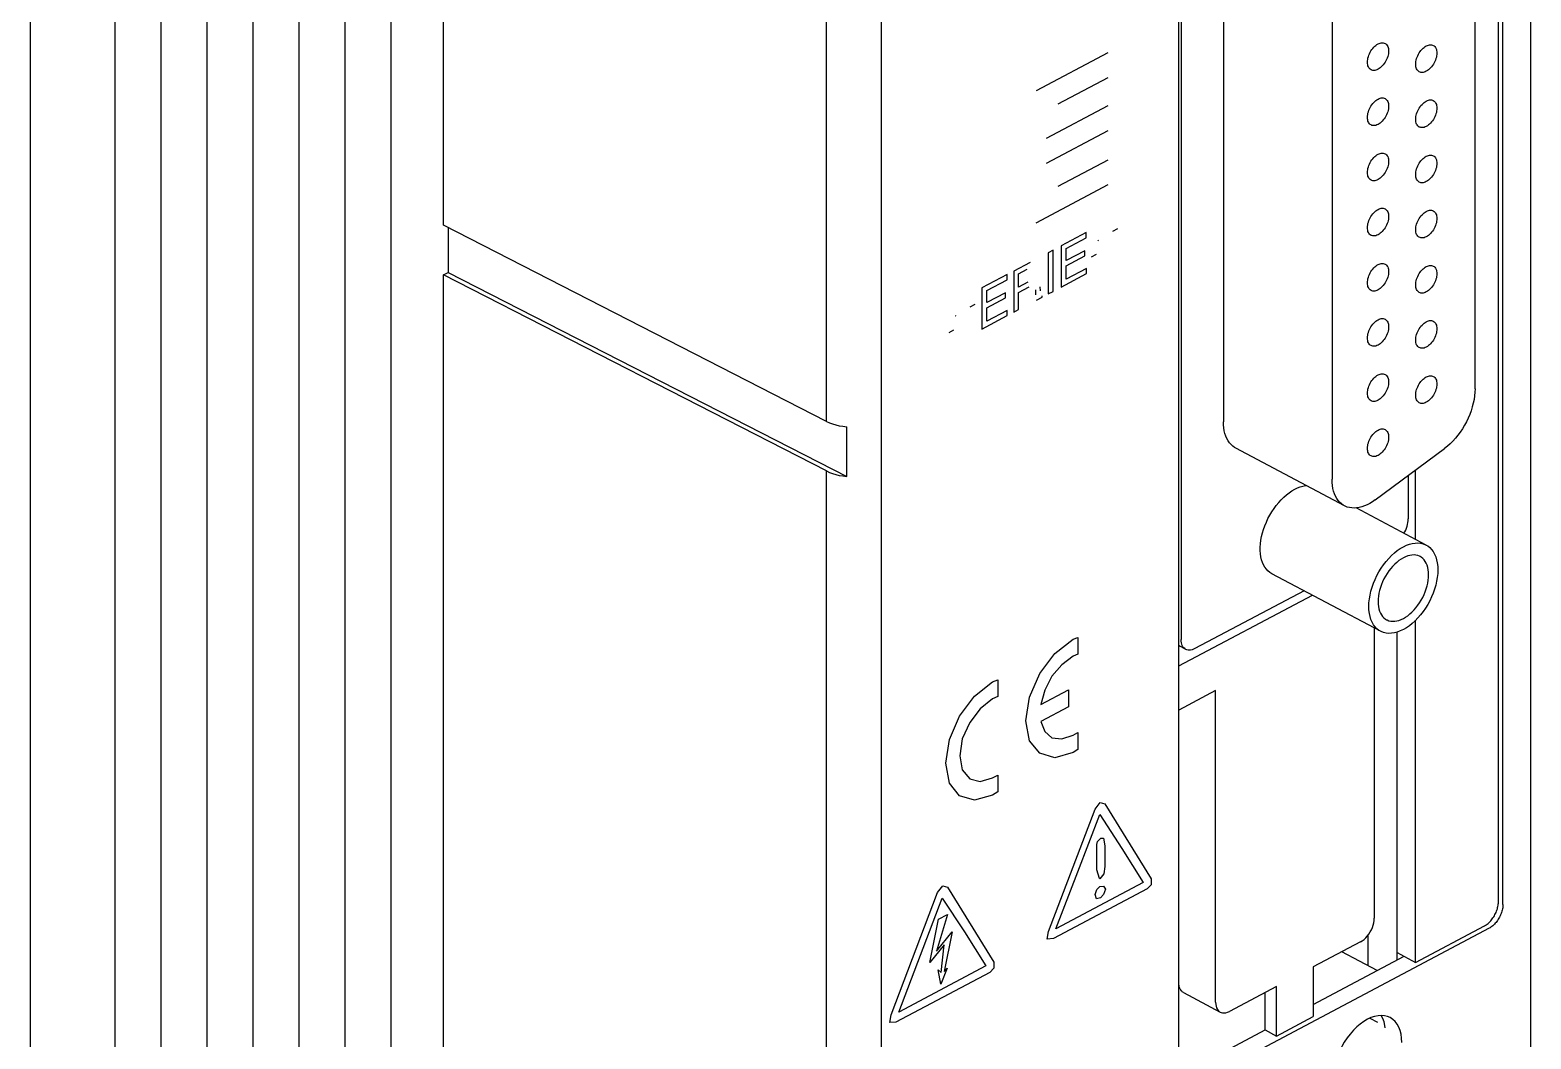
# Model space of a CAD drawing. Extents: x 0 to 31.6, y 0 to 20.4.
# Drawn here: x 26.972 to 31.588, y 7.972 to 11.074 of the extents above; entities that cross this region are included whole.
import ezdxf

# ---------------------------------------------------------------- set-up
doc = ezdxf.new("R2010")
doc.units = 0
doc.layers.get('0').update_dxf_attribs({"color": 1, "linetype": 'CONTINUOUS'})

msp = doc.modelspace()

# ---------------------------------------------------------------- linework, layer by layer
at = {"color": 7, "linetype": 'CONTINUOUS'}
for p, q in [((26.9718, 13.6934), (26.9718, 5.0094)), ((27.2327, 13.5069), (27.2327, 4.8228)), ((31.5885, 4.7319), (31.5885, 13.4838)), ((27.3741, 13.4319), (27.3741, 4.7479)), ((27.5155, 13.357), (27.5155, 4.673)), ((27.657, 13.282), (27.657, 4.598)), ((27.7984, 13.2071), (27.7984, 4.5231)), ((31.4882, 8.3929), (31.4882, 13.1827)), ((31.5024, 8.3854), (31.5024, 13.1752)), ((27.9398, 13.1321), (27.9398, 4.4481)), ((28.0812, 13.0572), (28.0812, 4.3732)), ((30.5054, 7.8062), (30.5054, 12.6977)), ((30.5124, 12.6402), (30.5124, 9.2002)), ((29.4221, 9.8706), (29.4221, 12.3978)), ((29.5903, 6.7853), (29.5903, 12.3986)), ((30.6425, 12.1088), (30.6425, 9.8694)), ((31.4164, 9.9706), (31.4164, 12.1197)), ((30.9766, 11.9318), (30.9766, 9.6924)), ((28.2438, 10.4736), (28.2438, 11.5522)), ((30.0671, 10.8876), (30.288, 11.0046)), ((30.1342, 10.8468), (30.2879, 10.9283)), ((30.0987, 10.7411), (30.2882, 10.8415)), ((30.0987, 10.6647), (30.2882, 10.7651)), ((30.1337, 10.5932), (30.2875, 10.6747)), ((30.0669, 10.4814), (30.2878, 10.5985)), ((29.4221, 9.8706), (28.2438, 10.4736)), ((28.2577, 10.4665), (28.2577, 10.3286)), ((30.2205, 10.4509), (30.1433, 10.41)), ((30.1583, 10.4018), (30.2205, 10.4347)), ((30.2205, 10.4347), (30.2205, 10.4509)), ((30.3023, 10.4554), (30.3173, 10.4634)), ((30.1185, 10.3968), (30.1035, 10.3889)), ((30.1035, 10.3889), (30.1035, 10.2623)), ((30.1185, 10.2703), (30.1185, 10.3968)), ((30.1433, 10.41), (30.1433, 10.2834)), ((30.1583, 10.3648), (30.1583, 10.4018)), ((30.2158, 10.3952), (30.1583, 10.3648)), ((30.2158, 10.3791), (30.2158, 10.3952)), ((30.2587, 10.4259), (30.2566, 10.4276)), ((30.048, 10.3595), (29.9975, 10.3327)), ((30.1583, 10.3486), (30.2158, 10.3791)), ((30.1583, 10.3075), (30.1583, 10.3486)), ((30.2509, 10.3831), (30.2359, 10.3752)), ((28.2438, 10.321), (28.2577, 10.3286)), ((29.4221, 9.718), (28.2438, 10.321)), ((28.2438, 6.9288), (28.2438, 10.321)), ((28.2577, 10.3286), (29.4837, 9.7012)), ((29.977, 10.3219), (29.8998, 10.281)), ((29.9148, 10.2727), (29.977, 10.3057)), ((29.977, 10.3057), (29.977, 10.3219)), ((29.9975, 10.3327), (29.9975, 10.2061)), ((30.0124, 10.3245), (30.0392, 10.3387)), ((30.0124, 10.2833), (30.0124, 10.3245)), ((30.0412, 10.2986), (30.0124, 10.2833)), ((30.1433, 10.2834), (30.2213, 10.3247)), ((30.2213, 10.3409), (30.1583, 10.3075)), ((30.2213, 10.3247), (30.2213, 10.3409)), ((29.8998, 10.281), (29.8998, 10.1544)), ((29.9148, 10.2357), (29.9148, 10.2727)), ((29.9723, 10.2662), (29.9148, 10.2357)), ((29.9148, 10.2196), (29.9723, 10.25)), ((29.9723, 10.25), (29.9723, 10.2662)), ((30.0124, 10.2672), (30.045, 10.2845)), ((30.0124, 10.2141), (30.0124, 10.2672)), ((30.0641, 10.275), (30.0649, 10.2598)), ((30.0673, 10.2432), (30.0846, 10.2524)), ((30.0794, 10.2717), (30.0791, 10.2837)), ((30.0846, 10.2524), (30.0846, 10.2563)), ((30.1035, 10.2623), (30.1185, 10.2703)), ((29.8639, 10.2231), (29.8789, 10.231)), ((29.9148, 10.1785), (29.9148, 10.2196)), ((29.9778, 10.2119), (29.9148, 10.1785)), ((29.9778, 10.1957), (29.9778, 10.2119)), ((29.9975, 10.2061), (30.0124, 10.2141)), ((29.8203, 10.1936), (29.8182, 10.1953)), ((29.8998, 10.1544), (29.9778, 10.1957)), ((29.8125, 10.1508), (29.7975, 10.1429)), ((29.4837, 9.7012), (29.4837, 9.8538)), ((31.0148, 9.6109), (30.6808, 9.788)), ((31.1094, 9.6291), (31.3229, 9.7874)), ((29.4221, 6.7828), (29.4221, 9.718)), ((31.2112, 9.7046), (31.2112, 9.5704)), ((31.2337, 9.5074), (31.2337, 9.7212)), ((31.2661, 9.4902), (31.0508, 9.6044)), ((31.1256, 9.2252), (30.7916, 9.4022)), ((30.5054, 9.1187), (30.916, 9.3363)), ((30.8906, 9.3497), (30.5549, 9.1718)), ((31.1064, 9.2354), (31.1064, 8.3432)), ((31.2337, 8.2071), (31.2337, 9.259)), ((30.1238, 9.1571), (30.1799, 9.2006)), ((30.1799, 9.2006), (30.1942, 9.2065)), ((30.1942, 9.2065), (30.1942, 9.1548)), ((31.1771, 8.2371), (31.1771, 9.2226)), ((30.0778, 9.0948), (30.1238, 9.1571)), ((30.1799, 9.1489), (30.1454, 9.122)), ((30.1942, 9.1548), (30.1799, 9.1489)), ((30.5268, 9.1696), (30.5054, 9.181)), ((30.5054, 9.1787), (30.5075, 9.1798)), ((30.1454, 9.122), (30.1152, 9.087)), ((29.8765, 9.0261), (29.9326, 9.0695)), ((29.9326, 9.0695), (29.9484, 9.0762)), ((29.9484, 9.0762), (29.9484, 9.0245)), ((30.0462, 9.0229), (30.0778, 9.0948)), ((30.1152, 9.087), (30.0936, 9.0445)), ((29.8306, 8.9638), (29.8765, 9.0261)), ((29.9326, 9.0178), (29.8938, 8.9869)), ((29.9484, 9.0245), (29.9326, 9.0178)), ((30.0347, 8.9496), (30.0462, 9.0229)), ((30.0807, 8.9998), (30.1655, 9.0447)), ((30.0936, 9.0445), (30.0807, 8.9998)), ((30.1655, 9.0447), (30.1655, 8.993)), ((30.6185, 9.043), (30.5054, 8.983)), ((30.6185, 8.0847), (30.6185, 9.043)), ((29.8004, 8.8926), (29.8306, 8.9638)), ((29.8938, 8.9869), (29.8622, 8.9443)), ((30.1655, 8.993), (30.0807, 8.9481)), ((29.8622, 8.9443), (29.8392, 8.8942)), ((30.0462, 8.8884), (30.0347, 8.9496)), ((30.0807, 8.9481), (30.0936, 8.917)), ((30.0936, 8.917), (30.1152, 8.8974)), ((30.1799, 8.9058), (30.1942, 8.9134)), ((30.1942, 8.9134), (30.1942, 8.8617)), ((29.7889, 8.8193), (29.8004, 8.8926)), ((29.8392, 8.8942), (29.832, 8.8422)), ((30.0778, 8.85), (30.0462, 8.8884)), ((30.1152, 8.8974), (30.1454, 8.8944)), ((30.1454, 8.8944), (30.1799, 8.9058)), ((29.8004, 8.7582), (29.7889, 8.8193)), ((29.832, 8.8422), (29.8392, 8.7994)), ((30.1238, 8.8365), (30.0778, 8.85)), ((30.1799, 8.8523), (30.1238, 8.8365)), ((30.1942, 8.8617), (30.1799, 8.8523)), ((29.8392, 8.7994), (29.8622, 8.7719)), ((29.8622, 8.7719), (29.8938, 8.7628)), ((29.8938, 8.7628), (29.9326, 8.7748)), ((29.9326, 8.7748), (29.9484, 8.7832)), ((29.9484, 8.7832), (29.9484, 8.7315)), ((29.8306, 8.719), (29.8004, 8.7582)), ((29.9484, 8.7315), (29.9326, 8.7213)), ((29.8765, 8.7054), (29.8306, 8.719)), ((29.9326, 8.7213), (29.8765, 8.7054)), ((30.2475, 8.6782), (30.2633, 8.6985)), ((30.2633, 8.6985), (30.2778, 8.6944)), ((30.2778, 8.6944), (30.4204, 8.464)), ((30.1044, 8.302), (30.2475, 8.6782)), ((30.1947, 8.4859), (30.2623, 8.6614)), ((30.2623, 8.6614), (30.33, 8.5577)), ((30.2553, 8.5787), (30.2653, 8.5885)), ((30.2653, 8.5885), (30.2736, 8.5886)), ((30.2736, 8.5886), (30.2777, 8.5654)), ((30.2531, 8.57), (30.2553, 8.5787)), ((30.2531, 8.492), (30.2531, 8.57)), ((30.2777, 8.5654), (30.2779, 8.5594)), ((30.2779, 8.5594), (30.2779, 8.5022)), ((30.33, 8.5577), (30.3958, 8.4527)), ((30.2779, 8.5022), (30.2743, 8.4798)), ((30.1271, 8.3103), (30.1947, 8.4859)), ((30.3958, 8.4527), (30.1271, 8.3103)), ((30.2611, 8.4652), (30.2531, 8.492)), ((30.2628, 8.4644), (30.2611, 8.4652)), ((30.2743, 8.4798), (30.2628, 8.4644)), ((30.4204, 8.464), (30.4204, 8.4459)), ((29.6203, 8.0455), (29.7634, 8.4217)), ((29.7103, 8.2292), (29.7779, 8.4047)), ((29.7634, 8.4217), (29.7791, 8.442)), ((29.7779, 8.4047), (29.8456, 8.301)), ((29.7791, 8.442), (29.7937, 8.4379)), ((29.7937, 8.4379), (29.9363, 8.2074)), ((30.4078, 8.4329), (30.1194, 8.2801)), ((30.2482, 8.4157), (30.2528, 8.4311)), ((30.2524, 8.4028), (30.2482, 8.4157)), ((30.264, 8.4055), (30.2524, 8.4028)), ((30.2528, 8.4311), (30.2628, 8.4409)), ((30.2628, 8.4409), (30.2737, 8.4412)), ((30.2735, 8.4154), (30.264, 8.4055)), ((30.2793, 8.4324), (30.2735, 8.4154)), ((30.2737, 8.4412), (30.2793, 8.4324)), ((30.4204, 8.4459), (30.4078, 8.4329)), ((29.7391, 8.2065), (29.7664, 8.3399)), ((29.7938, 8.3544), (29.7595, 8.2416)), ((29.7664, 8.3399), (29.7938, 8.3544)), ((31.46, 8.3121), (30.5054, 7.8062)), ((31.2337, 8.2071), (31.4458, 8.3196)), ((29.7595, 8.2416), (29.8077, 8.3013)), ((29.8077, 8.3013), (29.7834, 8.1795)), ((29.8456, 8.301), (29.9114, 8.196)), ((30.1006, 8.2788), (30.1044, 8.302)), ((30.1194, 8.2801), (30.1006, 8.2788)), ((31.064, 8.2699), (30.919, 8.193)), ((31.0881, 8.1961), (31.0881, 8.2919)), ((29.6443, 8.0545), (29.7103, 8.2292)), ((29.7837, 8.2612), (29.7391, 8.2065)), ((29.7739, 8.1755), (29.7837, 8.2612)), ((30.919, 8.0779), (31.1983, 8.2259)), ((31.1151, 8.1818), (31.0064, 8.2394)), ((31.1771, 8.2371), (31.2337, 8.2071)), ((31.1772, 8.2147), (31.1772, 8.2371)), ((29.9237, 8.1764), (29.6353, 8.0236)), ((29.9114, 8.196), (29.6443, 8.0545)), ((29.7656, 8.1839), (29.7739, 8.1755)), ((29.7735, 8.1399), (29.7656, 8.1839)), ((29.7928, 8.1894), (29.7735, 8.1399)), ((29.7834, 8.1795), (29.7928, 8.1894)), ((29.9363, 8.1894), (29.9237, 8.1764)), ((29.9363, 8.2074), (29.9363, 8.1894)), ((30.919, 8.193), (30.919, 8.0404)), ((30.8059, 8.1331), (30.6609, 8.0563)), ((30.8059, 7.9804), (30.8059, 8.1331)), ((30.5197, 8.1141), (30.6328, 8.0541)), ((30.7705, 7.9992), (30.7705, 8.1144)), ((29.6165, 8.0222), (29.6203, 8.0455)), ((30.8059, 7.9804), (30.919, 8.0404)), ((31.0926, 8.0355), (31.1161, 8.023)), ((29.6353, 8.0236), (29.6165, 8.0222)), ((30.5054, 7.8587), (30.7705, 7.9992)), ((30.7705, 7.9992), (30.8059, 7.9804)), ((31.1394, 8.0127), (31.1366, 8.0238)), ((31.1403, 8.006), (31.1394, 8.0127))]:
    msp.add_line(p, q, dxfattribs=at)
for points in [[(31.118, 11.031), (31.1215, 11.0326), (31.1248, 11.0338), (31.1281, 11.0344), (31.1312, 11.0347), (31.1343, 11.0344), (31.1371, 11.0337), (31.1395, 11.0327)], [(31.0965, 10.9514), (31.0938, 10.9531), (31.0917, 10.9551), (31.0899, 10.9576), (31.0883, 10.9604), (31.0871, 10.9636), (31.0862, 10.967), (31.0857, 10.9708), (31.0855, 10.9748), (31.0857, 10.9789), (31.0862, 10.9833), (31.0871, 10.9877), (31.0883, 10.9921), (31.0899, 10.9966), (31.0917, 11.001), (31.0938, 11.0053), (31.0963, 11.0095), (31.0989, 11.0134), (31.1018, 11.0172), (31.1048, 11.0206), (31.108, 11.0238), (31.1112, 11.0265), (31.1146, 11.029), (31.118, 11.031)], [(31.1395, 11.0327), (31.1422, 11.0309), (31.1443, 11.0289), (31.1462, 11.0264), (31.1477, 11.0236), (31.149, 11.0205), (31.1498, 11.017), (31.1504, 11.0132), (31.1506, 11.0092), (31.1504, 11.0051), (31.1498, 11.0007), (31.149, 10.9963), (31.1477, 10.9919), (31.1462, 10.9874), (31.1443, 10.983), (31.1422, 10.9787), (31.1398, 10.9745), (31.1371, 10.9706), (31.1343, 10.9669), (31.1312, 10.9634), (31.1281, 10.9602), (31.1248, 10.9575), (31.1215, 10.9551), (31.118, 10.953)], [(31.245, 10.9453), (31.2423, 10.947), (31.2402, 10.949), (31.2384, 10.9515), (31.2368, 10.9543), (31.2356, 10.9574), (31.2347, 10.9609), (31.2342, 10.9647), (31.234, 10.9687), (31.2342, 10.9728), (31.2347, 10.9772), (31.2356, 10.9816), (31.2368, 10.986), (31.2384, 10.9905), (31.2402, 10.9949), (31.2423, 10.9992), (31.2448, 11.0034), (31.2474, 11.0073), (31.2502, 11.011), (31.2533, 11.0145), (31.2565, 11.0177), (31.2597, 11.0204), (31.2631, 11.0228), (31.2665, 11.0249)], [(31.2665, 11.0249), (31.27, 11.0265), (31.2733, 11.0276), (31.2766, 11.0283), (31.2797, 11.0285), (31.2828, 11.0283), (31.2856, 11.0276), (31.288, 11.0265)], [(31.288, 11.0265), (31.2907, 11.0248), (31.2928, 11.0228), (31.2947, 11.0203), (31.2962, 11.0175), (31.2975, 11.0143), (31.2983, 11.0109), (31.2989, 11.0071), (31.299, 11.0031), (31.2989, 10.999), (31.2983, 10.9946), (31.2975, 10.9902), (31.2962, 10.9858), (31.2947, 10.9813), (31.2928, 10.9769), (31.2907, 10.9726), (31.2883, 10.9684), (31.2856, 10.9645), (31.2828, 10.9607), (31.2797, 10.9573), (31.2766, 10.9541), (31.2733, 10.9514), (31.27, 10.949), (31.2665, 10.9469)], [(31.118, 10.953), (31.1146, 10.9514), (31.1112, 10.9503), (31.108, 10.9496), (31.1048, 10.9494), (31.1018, 10.9496), (31.0989, 10.9503), (31.0965, 10.9514)], [(31.2665, 10.9469), (31.2631, 10.9453), (31.2597, 10.9441), (31.2565, 10.9435), (31.2533, 10.9433), (31.2502, 10.9435), (31.2474, 10.9442), (31.245, 10.9453)], [(31.0965, 10.7818), (31.0938, 10.7835), (31.0917, 10.7855), (31.0899, 10.788), (31.0883, 10.7908), (31.0871, 10.794), (31.0862, 10.7974), (31.0857, 10.8012), (31.0855, 10.8052), (31.0857, 10.8093), (31.0862, 10.8137), (31.0871, 10.8181), (31.0883, 10.8225), (31.0899, 10.827), (31.0917, 10.8314), (31.0938, 10.8357), (31.0963, 10.8399), (31.0989, 10.8438), (31.1018, 10.8475), (31.1048, 10.851), (31.108, 10.8542), (31.1112, 10.8569), (31.1146, 10.8593), (31.118, 10.8614)], [(31.118, 10.8614), (31.1215, 10.863), (31.1248, 10.8642), (31.1281, 10.8648), (31.1312, 10.865), (31.1343, 10.8648), (31.1371, 10.8641), (31.1395, 10.863)], [(31.1395, 10.863), (31.1422, 10.8613), (31.1443, 10.8593), (31.1462, 10.8568), (31.1477, 10.854), (31.149, 10.8508), (31.1498, 10.8474), (31.1504, 10.8436), (31.1506, 10.8396), (31.1504, 10.8355), (31.1498, 10.8311), (31.149, 10.8267), (31.1477, 10.8223), (31.1462, 10.8178), (31.1443, 10.8134), (31.1422, 10.8091), (31.1398, 10.8049), (31.1371, 10.801), (31.1343, 10.7973), (31.1312, 10.7938), (31.1281, 10.7906), (31.1248, 10.7879), (31.1215, 10.7855), (31.118, 10.7834)], [(31.245, 10.7756), (31.2423, 10.7774), (31.2402, 10.7794), (31.2384, 10.7818), (31.2368, 10.7847), (31.2356, 10.7878), (31.2347, 10.7913), (31.2342, 10.7951), (31.234, 10.799), (31.2342, 10.8032), (31.2347, 10.8076), (31.2356, 10.8119), (31.2368, 10.8164), (31.2384, 10.8209), (31.2402, 10.8253), (31.2423, 10.8296), (31.2448, 10.8338), (31.2474, 10.8377), (31.2502, 10.8414), (31.2533, 10.8449), (31.2565, 10.8481), (31.2597, 10.8508), (31.2631, 10.8532), (31.2665, 10.8553)], [(31.2665, 10.8553), (31.27, 10.8569), (31.2733, 10.858), (31.2766, 10.8587), (31.2797, 10.8589), (31.2828, 10.8587), (31.2856, 10.858), (31.288, 10.8569)], [(31.288, 10.8569), (31.2907, 10.8552), (31.2928, 10.8532), (31.2947, 10.8507), (31.2962, 10.8479), (31.2975, 10.8447), (31.2983, 10.8413), (31.2989, 10.8375), (31.299, 10.8335), (31.2989, 10.8294), (31.2983, 10.825), (31.2975, 10.8206), (31.2962, 10.8162), (31.2947, 10.8117), (31.2928, 10.8073), (31.2907, 10.803), (31.2883, 10.7988), (31.2856, 10.7949), (31.2828, 10.7911), (31.2797, 10.7877), (31.2766, 10.7845), (31.2733, 10.7818), (31.27, 10.7793), (31.2665, 10.7773)], [(31.118, 10.7834), (31.1146, 10.7818), (31.1112, 10.7807), (31.108, 10.78), (31.1048, 10.7798), (31.1018, 10.78), (31.0989, 10.7807), (31.0965, 10.7818)], [(31.2665, 10.7773), (31.2631, 10.7757), (31.2597, 10.7745), (31.2565, 10.7739), (31.2533, 10.7736), (31.2502, 10.7739), (31.2474, 10.7746), (31.245, 10.7756)], [(31.0965, 10.6121), (31.0938, 10.6139), (31.0917, 10.6159), (31.0899, 10.6184), (31.0883, 10.6212), (31.0871, 10.6243), (31.0862, 10.6278), (31.0857, 10.6316), (31.0855, 10.6356), (31.0857, 10.6397), (31.0862, 10.6441), (31.0871, 10.6485), (31.0883, 10.6529), (31.0899, 10.6574), (31.0917, 10.6618), (31.0938, 10.6661), (31.0963, 10.6703), (31.0989, 10.6742), (31.1018, 10.6779), (31.1048, 10.6814), (31.108, 10.6846), (31.1112, 10.6873), (31.1146, 10.6897), (31.118, 10.6918)], [(31.118, 10.6918), (31.1215, 10.6934), (31.1248, 10.6945), (31.1281, 10.6952), (31.1312, 10.6954), (31.1343, 10.6952), (31.1371, 10.6945), (31.1395, 10.6934)], [(31.1395, 10.6934), (31.1422, 10.6917), (31.1443, 10.6897), (31.1462, 10.6872), (31.1477, 10.6844), (31.149, 10.6812), (31.1498, 10.6778), (31.1504, 10.674), (31.1506, 10.67), (31.1504, 10.6659), (31.1498, 10.6615), (31.149, 10.6571), (31.1477, 10.6527), (31.1462, 10.6482), (31.1443, 10.6438), (31.1422, 10.6395), (31.1398, 10.6353), (31.1371, 10.6314), (31.1343, 10.6276), (31.1312, 10.6242), (31.1281, 10.621), (31.1248, 10.6183), (31.1215, 10.6158), (31.118, 10.6138)], [(31.245, 10.606), (31.2423, 10.6078), (31.2402, 10.6098), (31.2384, 10.6122), (31.2368, 10.6151), (31.2356, 10.6182), (31.2347, 10.6217), (31.2342, 10.6255), (31.234, 10.6294), (31.2342, 10.6336), (31.2347, 10.6379), (31.2356, 10.6423), (31.2368, 10.6468), (31.2384, 10.6513), (31.2402, 10.6557), (31.2423, 10.66), (31.2448, 10.6641), (31.2474, 10.6681), (31.2502, 10.6718), (31.2533, 10.6753), (31.2565, 10.6785), (31.2597, 10.6812), (31.2631, 10.6836), (31.2665, 10.6857)], [(31.2665, 10.6857), (31.27, 10.6873), (31.2733, 10.6884), (31.2766, 10.6891), (31.2797, 10.6893), (31.2828, 10.6891), (31.2856, 10.6884), (31.288, 10.6873)], [(31.288, 10.6873), (31.2907, 10.6856), (31.2928, 10.6836), (31.2947, 10.6811), (31.2962, 10.6783), (31.2975, 10.6751), (31.2983, 10.6717), (31.2989, 10.6679), (31.299, 10.6639), (31.2989, 10.6598), (31.2983, 10.6554), (31.2975, 10.651), (31.2962, 10.6466), (31.2947, 10.6421), (31.2928, 10.6377), (31.2907, 10.6334), (31.2883, 10.6292), (31.2856, 10.6252), (31.2828, 10.6215), (31.2797, 10.618), (31.2766, 10.6149), (31.2733, 10.6121), (31.27, 10.6097), (31.2665, 10.6077)], [(31.118, 10.6138), (31.1146, 10.6122), (31.1112, 10.611), (31.108, 10.6104), (31.1048, 10.6102), (31.1018, 10.6104), (31.0989, 10.6111), (31.0965, 10.6121)], [(31.2665, 10.6077), (31.2631, 10.6061), (31.2597, 10.6049), (31.2565, 10.6042), (31.2533, 10.604), (31.2502, 10.6043), (31.2474, 10.605), (31.245, 10.606)], [(31.0965, 10.4425), (31.0938, 10.4443), (31.0917, 10.4463), (31.0899, 10.4487), (31.0883, 10.4516), (31.0871, 10.4547), (31.0862, 10.4582), (31.0857, 10.462), (31.0855, 10.4659), (31.0857, 10.4701), (31.0862, 10.4745), (31.0871, 10.4788), (31.0883, 10.4833), (31.0899, 10.4878), (31.0917, 10.4922), (31.0938, 10.4965), (31.0963, 10.5007), (31.0989, 10.5046), (31.1018, 10.5083), (31.1048, 10.5118), (31.108, 10.515), (31.1112, 10.5177), (31.1146, 10.5201), (31.118, 10.5222)], [(31.118, 10.5222), (31.1215, 10.5238), (31.1248, 10.5249), (31.1281, 10.5256), (31.1312, 10.5258), (31.1343, 10.5256), (31.1371, 10.5249), (31.1395, 10.5238)], [(31.1395, 10.5238), (31.1422, 10.5221), (31.1443, 10.5201), (31.1462, 10.5176), (31.1477, 10.5148), (31.149, 10.5116), (31.1498, 10.5082), (31.1504, 10.5044), (31.1506, 10.5004), (31.1504, 10.4963), (31.1498, 10.4919), (31.149, 10.4875), (31.1477, 10.4831), (31.1462, 10.4786), (31.1443, 10.4742), (31.1422, 10.4699), (31.1398, 10.4657), (31.1371, 10.4618), (31.1343, 10.458), (31.1312, 10.4545), (31.1281, 10.4514), (31.1248, 10.4487), (31.1215, 10.4462), (31.118, 10.4442)], [(31.245, 10.4364), (31.2423, 10.4382), (31.2402, 10.4402), (31.2384, 10.4426), (31.2368, 10.4455), (31.2356, 10.4486), (31.2347, 10.4521), (31.2342, 10.4559), (31.234, 10.4598), (31.2342, 10.464), (31.2347, 10.4683), (31.2356, 10.4727), (31.2368, 10.4772), (31.2384, 10.4817), (31.2402, 10.4861), (31.2423, 10.4903), (31.2448, 10.4945), (31.2474, 10.4985), (31.2502, 10.5022), (31.2533, 10.5057), (31.2565, 10.5088), (31.2597, 10.5116), (31.2631, 10.514), (31.2665, 10.5161)], [(31.2665, 10.5161), (31.27, 10.5177), (31.2733, 10.5188), (31.2766, 10.5195), (31.2797, 10.5197), (31.2828, 10.5195), (31.2856, 10.5188), (31.288, 10.5177)], [(31.288, 10.5177), (31.2907, 10.516), (31.2928, 10.5139), (31.2947, 10.5115), (31.2962, 10.5087), (31.2975, 10.5055), (31.2983, 10.502), (31.2989, 10.4983), (31.299, 10.4943), (31.2989, 10.4901), (31.2983, 10.4858), (31.2975, 10.4814), (31.2962, 10.477), (31.2947, 10.4725), (31.2928, 10.4681), (31.2907, 10.4638), (31.2883, 10.4596), (31.2856, 10.4556), (31.2828, 10.4519), (31.2797, 10.4484), (31.2766, 10.4453), (31.2733, 10.4425), (31.27, 10.4401), (31.2665, 10.4381)], [(31.118, 10.4442), (31.1146, 10.4426), (31.1112, 10.4414), (31.108, 10.4408), (31.1048, 10.4405), (31.1018, 10.4408), (31.0989, 10.4415), (31.0965, 10.4425)], [(31.2665, 10.4381), (31.2631, 10.4365), (31.2597, 10.4353), (31.2565, 10.4346), (31.2533, 10.4344), (31.2502, 10.4347), (31.2474, 10.4354), (31.245, 10.4364)], [(31.0965, 10.2729), (31.0938, 10.2747), (31.0917, 10.2767), (31.0899, 10.2791), (31.0883, 10.282), (31.0871, 10.2851), (31.0862, 10.2886), (31.0857, 10.2924), (31.0855, 10.2963), (31.0857, 10.3005), (31.0862, 10.3048), (31.0871, 10.3092), (31.0883, 10.3137), (31.0899, 10.3182), (31.0917, 10.3226), (31.0938, 10.3268), (31.0963, 10.331), (31.0989, 10.335), (31.1018, 10.3387), (31.1048, 10.3422), (31.108, 10.3453), (31.1112, 10.3481), (31.1146, 10.3505), (31.118, 10.3526)], [(31.118, 10.3526), (31.1215, 10.3542), (31.1248, 10.3553), (31.1281, 10.356), (31.1312, 10.3562), (31.1343, 10.356), (31.1371, 10.3553), (31.1395, 10.3542)], [(31.1395, 10.3542), (31.1422, 10.3525), (31.1443, 10.3504), (31.1462, 10.348), (31.1477, 10.3452), (31.149, 10.342), (31.1498, 10.3386), (31.1504, 10.3348), (31.1506, 10.3308), (31.1504, 10.3267), (31.1498, 10.3223), (31.149, 10.3179), (31.1477, 10.3135), (31.1462, 10.309), (31.1443, 10.3046), (31.1422, 10.3003), (31.1398, 10.2961), (31.1371, 10.2921), (31.1343, 10.2884), (31.1312, 10.2849), (31.1281, 10.2818), (31.1248, 10.279), (31.1215, 10.2766), (31.118, 10.2746)], [(31.245, 10.2668), (31.2423, 10.2686), (31.2402, 10.2706), (31.2384, 10.273), (31.2368, 10.2759), (31.2356, 10.279), (31.2347, 10.2825), (31.2342, 10.2863), (31.234, 10.2902), (31.2342, 10.2944), (31.2347, 10.2987), (31.2356, 10.3031), (31.2368, 10.3076), (31.2384, 10.312), (31.2402, 10.3164), (31.2423, 10.3207), (31.2448, 10.3249), (31.2474, 10.3289), (31.2502, 10.3326), (31.2533, 10.3361), (31.2565, 10.3392), (31.2597, 10.342), (31.2631, 10.3444), (31.2665, 10.3465)], [(31.2665, 10.3465), (31.27, 10.3481), (31.2733, 10.3492), (31.2766, 10.3499), (31.2797, 10.3501), (31.2828, 10.3498), (31.2856, 10.3491), (31.288, 10.3481)], [(31.288, 10.3481), (31.2907, 10.3464), (31.2928, 10.3443), (31.2947, 10.3419), (31.2962, 10.3391), (31.2975, 10.3359), (31.2983, 10.3324), (31.2989, 10.3287), (31.299, 10.3247), (31.2989, 10.3205), (31.2983, 10.3162), (31.2975, 10.3118), (31.2962, 10.3074), (31.2947, 10.3029), (31.2928, 10.2985), (31.2907, 10.2942), (31.2883, 10.29), (31.2856, 10.286), (31.2828, 10.2823), (31.2797, 10.2788), (31.2766, 10.2757), (31.2733, 10.2729), (31.27, 10.2705), (31.2665, 10.2684)], [(31.118, 10.2746), (31.1146, 10.273), (31.1112, 10.2718), (31.108, 10.2711), (31.1048, 10.2709), (31.1018, 10.2712), (31.0989, 10.2719), (31.0965, 10.2729)], [(31.2665, 10.2684), (31.2631, 10.2668), (31.2597, 10.2657), (31.2565, 10.265), (31.2533, 10.2648), (31.2502, 10.2651), (31.2474, 10.2658), (31.245, 10.2668)], [(31.0965, 10.1033), (31.0938, 10.1051), (31.0917, 10.1071), (31.0899, 10.1095), (31.0883, 10.1124), (31.0871, 10.1155), (31.0862, 10.119), (31.0857, 10.1228), (31.0855, 10.1267), (31.0857, 10.1309), (31.0862, 10.1352), (31.0871, 10.1396), (31.0883, 10.1441), (31.0899, 10.1486), (31.0917, 10.1529), (31.0938, 10.1572), (31.0963, 10.1614), (31.0989, 10.1654), (31.1018, 10.1691), (31.1048, 10.1726), (31.108, 10.1757), (31.1112, 10.1785), (31.1146, 10.1809), (31.118, 10.183)], [(31.118, 10.183), (31.1215, 10.1846), (31.1248, 10.1857), (31.1281, 10.1864), (31.1312, 10.1866), (31.1343, 10.1864), (31.1371, 10.1857), (31.1395, 10.1846)], [(31.1395, 10.1846), (31.1422, 10.1829), (31.1443, 10.1808), (31.1462, 10.1784), (31.1477, 10.1756), (31.149, 10.1724), (31.1498, 10.1689), (31.1504, 10.1652), (31.1506, 10.1612), (31.1504, 10.157), (31.1498, 10.1527), (31.149, 10.1483), (31.1477, 10.1439), (31.1462, 10.1394), (31.1443, 10.135), (31.1422, 10.1307), (31.1398, 10.1265), (31.1371, 10.1225), (31.1343, 10.1188), (31.1312, 10.1153), (31.1281, 10.1122), (31.1248, 10.1094), (31.1215, 10.107), (31.118, 10.105)], [(31.245, 10.0972), (31.2423, 10.0989), (31.2402, 10.101), (31.2384, 10.1034), (31.2368, 10.1063), (31.2356, 10.1094), (31.2347, 10.1129), (31.2342, 10.1166), (31.234, 10.1206), (31.2342, 10.1248), (31.2347, 10.1291), (31.2356, 10.1335), (31.2368, 10.138), (31.2384, 10.1424), (31.2402, 10.1468), (31.2423, 10.1511), (31.2448, 10.1553), (31.2474, 10.1593), (31.2502, 10.163), (31.2533, 10.1665), (31.2565, 10.1696), (31.2597, 10.1724), (31.2631, 10.1748), (31.2665, 10.1769)], [(31.2665, 10.1769), (31.27, 10.1785), (31.2733, 10.1796), (31.2766, 10.1803), (31.2797, 10.1805), (31.2828, 10.1802), (31.2856, 10.1795), (31.288, 10.1785)], [(31.288, 10.1785), (31.2907, 10.1767), (31.2928, 10.1747), (31.2947, 10.1723), (31.2962, 10.1694), (31.2975, 10.1663), (31.2983, 10.1628), (31.2989, 10.159), (31.299, 10.1551), (31.2989, 10.1509), (31.2983, 10.1466), (31.2975, 10.1422), (31.2962, 10.1377), (31.2947, 10.1333), (31.2928, 10.1289), (31.2907, 10.1246), (31.2883, 10.1204), (31.2856, 10.1164), (31.2828, 10.1127), (31.2797, 10.1092), (31.2766, 10.1061), (31.2733, 10.1033), (31.27, 10.1009), (31.2665, 10.0988)], [(31.118, 10.105), (31.1146, 10.1034), (31.1112, 10.1022), (31.108, 10.1015), (31.1048, 10.1013), (31.1018, 10.1016), (31.0989, 10.1023), (31.0965, 10.1033)], [(31.2665, 10.0988), (31.2631, 10.0972), (31.2597, 10.0961), (31.2565, 10.0954), (31.2533, 10.0952), (31.2502, 10.0955), (31.2474, 10.0962), (31.245, 10.0972)], [(31.0965, 9.9337), (31.0938, 9.9355), (31.0917, 9.9375), (31.0899, 9.9399), (31.0883, 9.9428), (31.0871, 9.9459), (31.0862, 9.9494), (31.0857, 9.9532), (31.0855, 9.9571), (31.0857, 9.9613), (31.0862, 9.9656), (31.0871, 9.97), (31.0883, 9.9745), (31.0899, 9.9789), (31.0917, 9.9833), (31.0938, 9.9876), (31.0963, 9.9918), (31.0989, 9.9958), (31.1018, 9.9995), (31.1048, 10.003), (31.108, 10.0061), (31.1112, 10.0089), (31.1146, 10.0113), (31.118, 10.0134)], [(31.118, 10.0134), (31.1215, 10.015), (31.1248, 10.0161), (31.1281, 10.0168), (31.1312, 10.017), (31.1343, 10.0167), (31.1371, 10.016), (31.1395, 10.015)], [(31.1395, 10.015), (31.1422, 10.0133), (31.1443, 10.0112), (31.1462, 10.0088), (31.1477, 10.0059), (31.149, 10.0028), (31.1498, 9.9993), (31.1504, 9.9956), (31.1506, 9.9916), (31.1504, 9.9874), (31.1498, 9.9831), (31.149, 9.9787), (31.1477, 9.9742), (31.1462, 9.9698), (31.1443, 9.9654), (31.1422, 9.9611), (31.1398, 9.9569), (31.1371, 9.9529), (31.1343, 9.9492), (31.1312, 9.9457), (31.1281, 9.9426), (31.1248, 9.9398), (31.1215, 9.9374), (31.118, 9.9353)], [(31.245, 9.9276), (31.2423, 9.9293), (31.2402, 9.9314), (31.2384, 9.9338), (31.2368, 9.9366), (31.2356, 9.9398), (31.2347, 9.9433), (31.2342, 9.947), (31.234, 9.951), (31.2342, 9.9552), (31.2347, 9.9595), (31.2356, 9.9639), (31.2368, 9.9683), (31.2384, 9.9728), (31.2402, 9.9772), (31.2423, 9.9815), (31.2448, 9.9857), (31.2474, 9.9897), (31.2502, 9.9934), (31.2533, 9.9969), (31.2565, 10), (31.2597, 10.0028), (31.2631, 10.0052), (31.2665, 10.0072)], [(31.2665, 10.0072), (31.27, 10.0088), (31.2733, 10.01), (31.2766, 10.0107), (31.2797, 10.0109), (31.2828, 10.0106), (31.2856, 10.0099), (31.288, 10.0089)], [(31.288, 10.0089), (31.2907, 10.0071), (31.2928, 10.0051), (31.2947, 10.0027), (31.2962, 9.9998), (31.2975, 9.9967), (31.2983, 9.9932), (31.2989, 9.9894), (31.299, 9.9855), (31.2989, 9.9813), (31.2983, 9.977), (31.2975, 9.9726), (31.2962, 9.9681), (31.2947, 9.9636), (31.2928, 9.9593), (31.2907, 9.955), (31.2883, 9.9508), (31.2856, 9.9468), (31.2828, 9.9431), (31.2797, 9.9396), (31.2766, 9.9365), (31.2733, 9.9337), (31.27, 9.9313), (31.2665, 9.9292)], [(31.118, 9.9353), (31.1146, 9.9337), (31.1112, 9.9326), (31.108, 9.9319), (31.1048, 9.9317), (31.1018, 9.932), (31.0989, 9.9327), (31.0965, 9.9337)], [(31.2665, 9.9292), (31.2631, 9.9276), (31.2597, 9.9265), (31.2565, 9.9258), (31.2533, 9.9256), (31.2502, 9.9258), (31.2474, 9.9265), (31.245, 9.9276)], [(31.4164, 9.9706), (31.4161, 9.9598), (31.415, 9.9488), (31.4134, 9.9377), (31.411, 9.9263), (31.408, 9.9148), (31.4044, 9.9033), (31.4002, 9.8919), (31.3953, 9.8805), (31.39, 9.8693), (31.3841, 9.8584), (31.3776, 9.8478), (31.3708, 9.8376), (31.3636, 9.8278), (31.356, 9.8185), (31.3481, 9.8098), (31.34, 9.8017), (31.3316, 9.7943), (31.3229, 9.7874)], [(29.4221, 9.8706), (29.4311, 9.8665), (29.4406, 9.8629), (29.4506, 9.8598), (29.4611, 9.8573), (29.4721, 9.8553), (29.4837, 9.8538)], [(30.6808, 9.788), (30.6769, 9.7902), (30.6712, 9.7944), (30.6659, 9.7992), (30.6612, 9.8047), (30.6569, 9.8109), (30.6531, 9.8177), (30.6499, 9.825), (30.6473, 9.833), (30.6452, 9.8414), (30.6437, 9.8503), (30.6428, 9.8596), (30.6425, 9.8694)], [(31.0965, 9.7641), (31.0938, 9.7658), (31.0917, 9.7679), (31.0899, 9.7703), (31.0883, 9.7731), (31.0871, 9.7763), (31.0862, 9.7798), (31.0857, 9.7835), (31.0855, 9.7875), (31.0857, 9.7917), (31.0862, 9.796), (31.0871, 9.8004), (31.0883, 9.8048), (31.0899, 9.8093), (31.0917, 9.8137), (31.0938, 9.818), (31.0963, 9.8222), (31.0989, 9.8262), (31.1018, 9.8299), (31.1048, 9.8334), (31.108, 9.8365), (31.1112, 9.8393), (31.1146, 9.8417), (31.118, 9.8438)], [(31.118, 9.8438), (31.1215, 9.8454), (31.1248, 9.8465), (31.1281, 9.8472), (31.1312, 9.8474), (31.1343, 9.8471), (31.1371, 9.8464), (31.1395, 9.8454)], [(31.1395, 9.8454), (31.1422, 9.8436), (31.1443, 9.8416), (31.1462, 9.8392), (31.1477, 9.8363), (31.149, 9.8332), (31.1498, 9.8297), (31.1504, 9.8259), (31.1506, 9.822), (31.1504, 9.8178), (31.1498, 9.8135), (31.149, 9.8091), (31.1477, 9.8046), (31.1462, 9.8002), (31.1443, 9.7958), (31.1422, 9.7915), (31.1398, 9.7873), (31.1371, 9.7833), (31.1343, 9.7796), (31.1312, 9.7761), (31.1281, 9.773), (31.1248, 9.7702), (31.1215, 9.7678), (31.118, 9.7657)], [(31.118, 9.7657), (31.1146, 9.7641), (31.1112, 9.763), (31.108, 9.7623), (31.1048, 9.7621), (31.1018, 9.7624), (31.0989, 9.7631), (31.0965, 9.7641)], [(29.4221, 9.718), (29.4311, 9.7138), (29.4406, 9.7102), (29.4506, 9.7071), (29.4611, 9.7046), (29.4721, 9.7026), (29.4837, 9.7012)], [(30.7916, 9.4022), (30.7853, 9.4061), (30.7796, 9.4108), (30.7745, 9.4162), (30.77, 9.4224), (30.766, 9.4294), (30.7626, 9.4371), (30.7599, 9.4453), (30.7579, 9.4542), (30.7565, 9.4636), (30.7558, 9.4734), (30.7558, 9.4837), (30.7565, 9.4943), (30.7579, 9.5051), (30.7599, 9.5162), (30.7626, 9.5273), (30.766, 9.5385), (30.77, 9.5497), (30.7745, 9.5607), (30.7796, 9.5716), (30.7853, 9.5823), (30.7915, 9.5927), (30.7981, 9.6026), (30.8051, 9.6122), (30.8125, 9.6213), (30.8202, 9.6297), (30.8282, 9.6376), (30.8364, 9.6448), (30.8447, 9.6512), (30.8532, 9.6569), (30.8618, 9.6619)], [(30.8618, 9.6619), (30.8704, 9.6661), (30.8789, 9.6693), (30.8872, 9.6717), (30.8954, 9.6732), (30.8971, 9.6733)], [(31.0148, 9.6109), (31.0109, 9.6132), (31.0052, 9.6173), (31, 9.6221), (30.9952, 9.6277), (30.9909, 9.6338), (30.9872, 9.6406), (30.984, 9.648), (30.9814, 9.656), (30.9793, 9.6644), (30.9778, 9.6733), (30.9769, 9.6826), (30.9766, 9.6924)], [(31.1094, 9.6291), (31.1012, 9.6234), (31.093, 9.6184), (31.0848, 9.6141), (31.0766, 9.6106), (31.0685, 9.6078), (31.0605, 9.6057), (31.0526, 9.6045), (31.0449, 9.604), (31.0375, 9.6043), (31.0304, 9.6054), (31.0235, 9.6072), (31.017, 9.6098), (31.0148, 9.6109)], [(31.1979, 9.5264), (31.2003, 9.5306), (31.2031, 9.5362), (31.2055, 9.542), (31.2075, 9.5478), (31.2091, 9.5536), (31.2102, 9.5593), (31.2109, 9.5649), (31.2112, 9.5704)], [(31.1256, 9.2252), (31.1209, 9.228), (31.1146, 9.2329), (31.109, 9.2387), (31.104, 9.2454), (31.0998, 9.253), (31.0962, 9.2614), (31.0934, 9.2705), (31.0914, 9.2802), (31.0902, 9.2907), (31.0898, 9.3015), (31.0902, 9.3128), (31.0914, 9.3245), (31.0934, 9.3363), (31.0962, 9.3484), (31.0998, 9.3606), (31.104, 9.3726), (31.109, 9.3846), (31.1146, 9.3964), (31.1209, 9.4079), (31.1277, 9.419), (31.1351, 9.4297), (31.1428, 9.4398), (31.151, 9.4492), (31.1596, 9.458), (31.1684, 9.466), (31.1774, 9.4731), (31.1865, 9.4794), (31.1959, 9.4849)], [(31.1959, 9.4849), (31.2052, 9.4894), (31.2144, 9.4928), (31.2233, 9.4951), (31.2321, 9.4965), (31.2407, 9.4967), (31.2489, 9.496), (31.2567, 9.4941), (31.2641, 9.4913), (31.2661, 9.4902)], [(31.2661, 9.4902), (31.2709, 9.4874), (31.2771, 9.4825), (31.2828, 9.4767), (31.2877, 9.47), (31.292, 9.4624), (31.2955, 9.454), (31.2983, 9.4449), (31.3003, 9.4352), (31.3015, 9.4248), (31.3019, 9.4139), (31.3015, 9.4026), (31.3003, 9.3909), (31.2983, 9.3791), (31.2955, 9.367), (31.292, 9.3549), (31.2877, 9.3428), (31.2828, 9.3308), (31.2771, 9.319), (31.2709, 9.3075), (31.2641, 9.2964), (31.2567, 9.2857), (31.2489, 9.2756), (31.2407, 9.2662), (31.2321, 9.2574), (31.2233, 9.2494), (31.2144, 9.2423), (31.2052, 9.236), (31.1959, 9.2305)], [(31.1959, 9.451), (31.189, 9.447), (31.1823, 9.4424), (31.1757, 9.4371), (31.1693, 9.4313), (31.163, 9.4248), (31.157, 9.4179), (31.1513, 9.4105), (31.1459, 9.4027), (31.1409, 9.3945), (31.1363, 9.3861), (31.1322, 9.3774), (31.1285, 9.3687), (31.1254, 9.3598), (31.1228, 9.3509), (31.1207, 9.342), (31.1193, 9.3333), (31.1184, 9.3248), (31.1181, 9.3165), (31.1184, 9.3085), (31.1193, 9.3009), (31.1207, 9.2938), (31.1228, 9.2871), (31.1254, 9.2809), (31.1285, 9.2754), (31.1322, 9.2705), (31.1363, 9.2662), (31.1409, 9.2626), (31.1444, 9.2605)], [(31.2474, 9.4549), (31.2459, 9.4556), (31.2405, 9.4578), (31.2348, 9.4591), (31.2288, 9.4597), (31.2225, 9.4595), (31.216, 9.4585), (31.2094, 9.4567), (31.2027, 9.4543), (31.1959, 9.451)], [(31.1959, 9.2644), (31.2027, 9.2684), (31.2094, 9.2731), (31.216, 9.2783), (31.2225, 9.2841), (31.2288, 9.2906), (31.2348, 9.2975), (31.2405, 9.3049), (31.2459, 9.3128), (31.2509, 9.3209), (31.2554, 9.3293), (31.2596, 9.338), (31.2632, 9.3468), (31.2664, 9.3556), (31.269, 9.3646), (31.271, 9.3734), (31.2725, 9.3821), (31.2734, 9.3907), (31.2737, 9.3989), (31.2734, 9.4069), (31.2725, 9.4145), (31.271, 9.4217), (31.269, 9.4283), (31.2664, 9.4345), (31.2632, 9.44), (31.2596, 9.445), (31.2554, 9.4492), (31.2509, 9.4528), (31.2474, 9.4549)], [(31.1444, 9.2605), (31.1459, 9.2598), (31.1513, 9.2577), (31.157, 9.2563), (31.163, 9.2558), (31.1693, 9.256), (31.1757, 9.2569), (31.1823, 9.2587), (31.189, 9.2612), (31.1959, 9.2644)], [(30.5268, 9.1696), (30.5233, 9.1719), (30.5205, 9.1745), (30.5181, 9.1777), (30.5161, 9.1814), (30.5145, 9.1855), (30.5134, 9.19), (30.5127, 9.1949), (30.5124, 9.2002)], [(31.1959, 9.2305), (31.1865, 9.2261), (31.1774, 9.2227), (31.1684, 9.2203), (31.1596, 9.219), (31.151, 9.2187), (31.1428, 9.2194), (31.1351, 9.2213), (31.1277, 9.2242), (31.1256, 9.2252)], [(30.5549, 9.1718), (30.5503, 9.1697), (30.546, 9.1682), (30.5417, 9.1673), (30.5376, 9.167), (30.5336, 9.1673), (30.5299, 9.1683), (30.5268, 9.1696)], [(31.4458, 8.3196), (31.4486, 8.3211), (31.4514, 8.3229), (31.4541, 8.3249), (31.4568, 8.3271), (31.4595, 8.3295), (31.462, 8.332), (31.4646, 8.3347), (31.467, 8.3376), (31.4694, 8.3406), (31.4716, 8.3438), (31.4738, 8.347), (31.4758, 8.3504), (31.4777, 8.3538), (31.4795, 8.3573), (31.4811, 8.3609), (31.4825, 8.3645), (31.4839, 8.3681), (31.485, 8.3717), (31.486, 8.3754), (31.4868, 8.379), (31.4874, 8.3826), (31.4879, 8.3861), (31.4881, 8.3895), (31.4882, 8.3929)], [(31.5024, 8.3854), (31.5023, 8.382), (31.502, 8.3786), (31.5016, 8.3751), (31.5009, 8.3715), (31.5001, 8.3679), (31.4991, 8.3642), (31.498, 8.3606), (31.4967, 8.357), (31.4952, 8.3534), (31.4936, 8.3498), (31.4918, 8.3463), (31.49, 8.3429), (31.4879, 8.3395), (31.4858, 8.3363), (31.4835, 8.3331), (31.4812, 8.3301), (31.4787, 8.3272), (31.4762, 8.3245), (31.4736, 8.322), (31.4709, 8.3196), (31.4682, 8.3174), (31.4655, 8.3154), (31.4627, 8.3137), (31.46, 8.3121)], [(31.064, 8.2699), (31.0697, 8.2734), (31.0751, 8.2775), (31.0802, 8.2823), (31.0851, 8.2879), (31.0898, 8.2941), (31.094, 8.3007), (31.0976, 8.3076), (31.1007, 8.3148), (31.1032, 8.322), (31.1049, 8.3291), (31.106, 8.3362), (31.1064, 8.3432)], [(30.5197, 8.1141), (30.5178, 8.1152), (30.5159, 8.1167), (30.5141, 8.1183), (30.5125, 8.1201), (30.511, 8.1222), (30.5097, 8.1244), (30.5086, 8.1269), (30.5076, 8.1295), (30.5068, 8.1322), (30.5062, 8.1351), (30.5057, 8.1382), (30.5055, 8.1413), (30.5054, 8.1446)], [(30.6185, 8.0847), (30.6189, 8.0781), (30.62, 8.0722), (30.6217, 8.0669), (30.6242, 8.0623), (30.6273, 8.0583), (30.6309, 8.0553), (30.6328, 8.0542)], [(30.6328, 8.0542), (30.6351, 8.0531), (30.6397, 8.0519), (30.6447, 8.0515), (30.6498, 8.0522), (30.6552, 8.0538), (30.6609, 8.0563)], [(31.1554, 8.0374), (31.1475, 8.0408), (31.1382, 8.0431), (31.1283, 8.0439), (31.118, 8.0432), (31.1073, 8.0409), (31.0962, 8.0372), (31.0852, 8.0321), (31.0741, 8.0255), (31.0631, 8.0175), (31.0524, 8.0085), (31.0421, 7.9982), (31.0321, 7.9868), (31.0228, 7.9747), (31.0143, 7.9618), (31.0063, 7.9481), (30.9994, 7.9341), (30.9934, 7.9198), (30.9883, 7.9052), (30.9843, 7.8907), (30.9815, 7.8765), (30.9798, 7.8625), (30.9791, 7.8486)], [(31.1366, 8.0238), (31.1326, 8.0341), (31.1275, 8.0434)], [(31.1913, 7.9611), (31.1906, 7.9742), (31.1889, 7.9864), (31.1861, 7.9976), (31.1821, 8.0079), (31.177, 8.0171), (31.171, 8.0251), (31.164, 8.0317), (31.1554, 8.0374)]]:
    msp.add_lwpolyline(points, dxfattribs=at)

doc.saveas('drawing.dxf')
